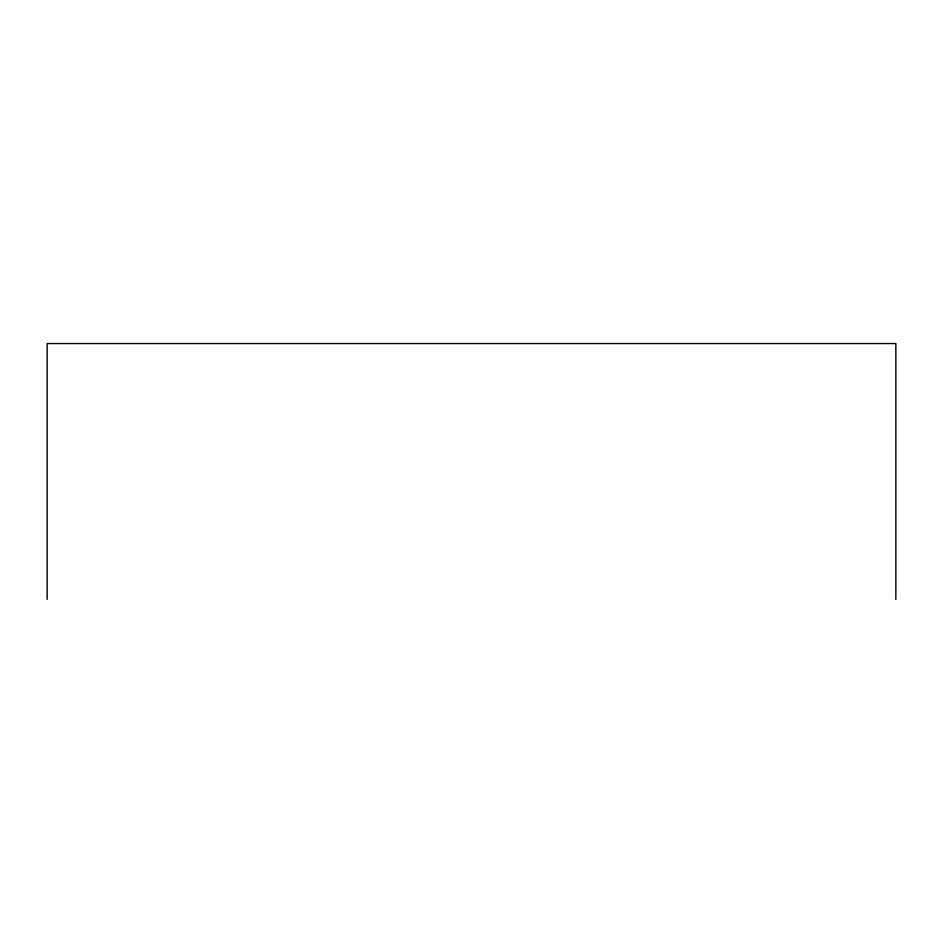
<?xml version="1.0" encoding="UTF-8"?>
<svg xmlns="http://www.w3.org/2000/svg" width="943" height="943" viewBox="0 0 943 943"><rect width="100%" height="100%" fill="white"/><g stroke="black" fill="none" stroke-linecap="round" stroke-linejoin="round"><path stroke-width="1.41" d="M895.85 599.442L895.85 343.558L47.15 343.558L47.15 599.442"/></g></svg>
